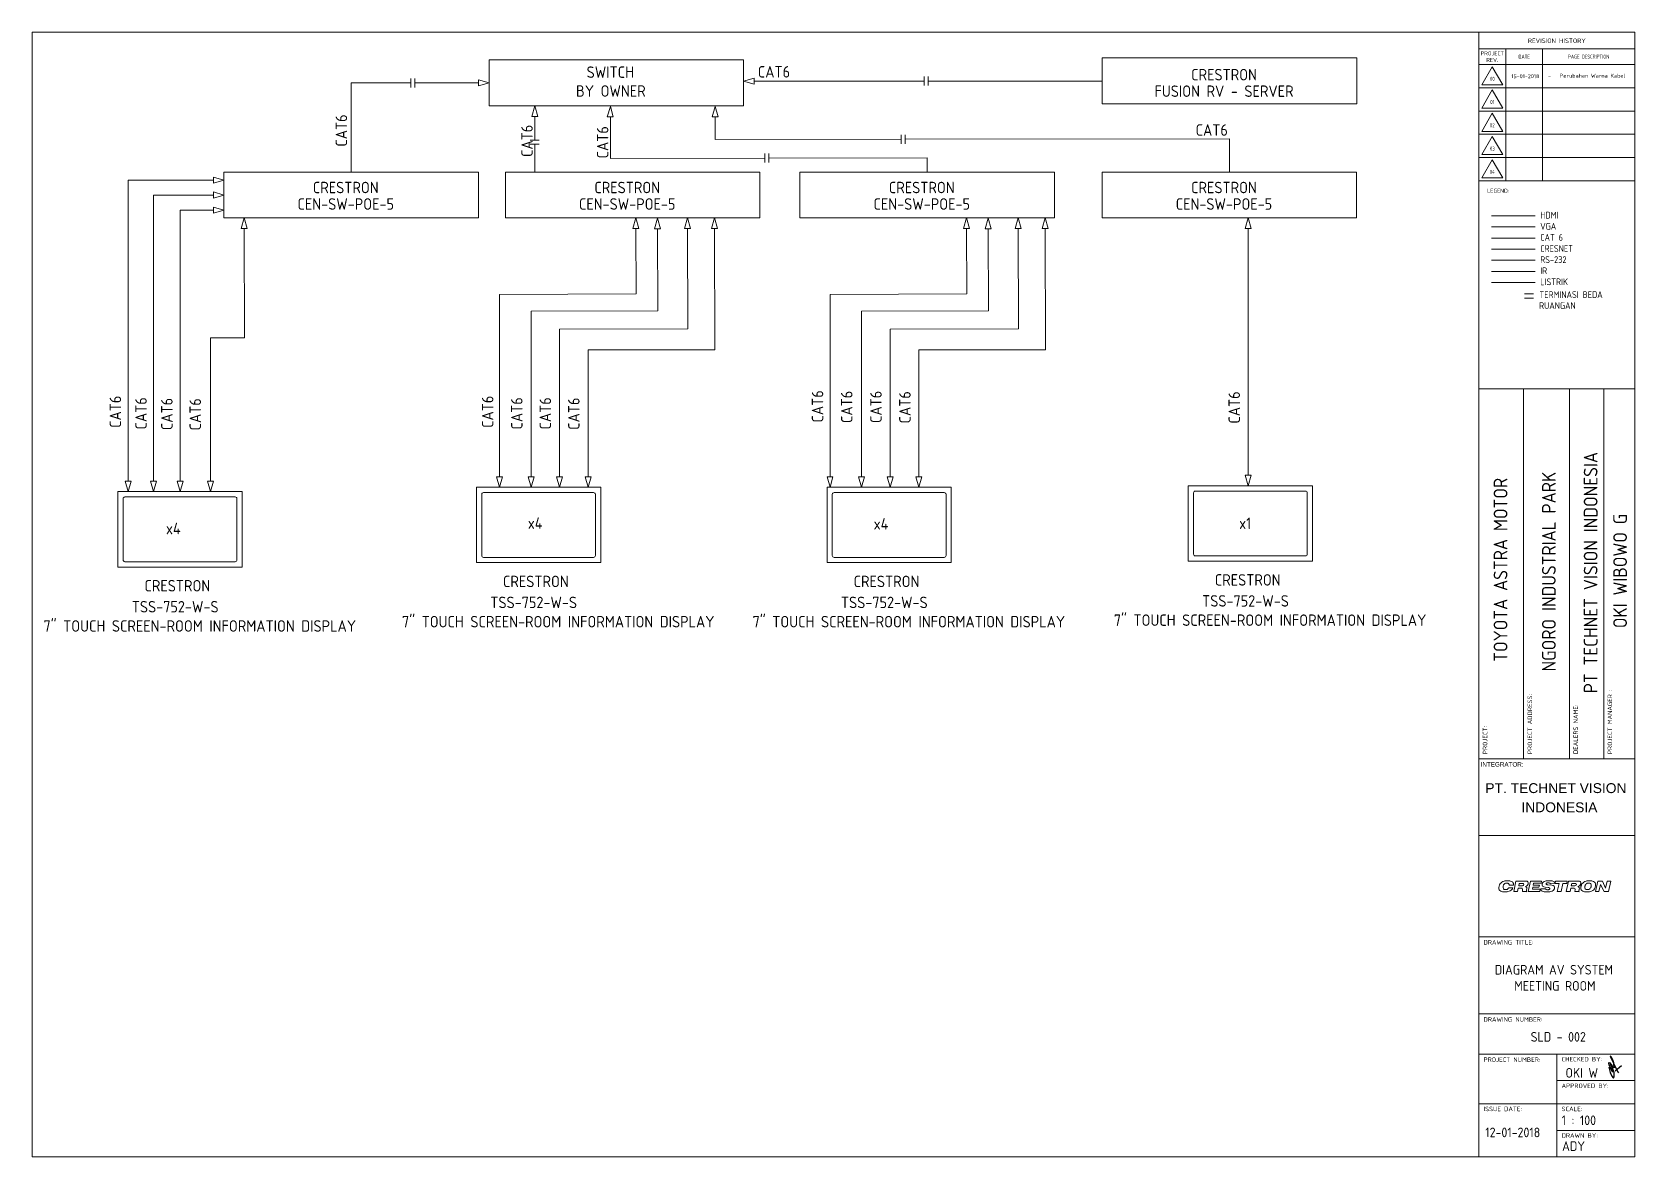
# Model space of a CAD drawing. Header units: millimetres. Extents: x 52029 to 181395, y -167683 to -9934.
# Drawn here: x 91108 to 126068, y -34467 to -9934 of the extents above; entities that cross this region are included whole.
import ezdxf
from ezdxf.enums import TextEntityAlignment as Align

# ---------------------------------------------------------------- set-up
doc = ezdxf.new("R2010")
doc.units = ezdxf.units.MM
doc.header["$LTSCALE"] = 3
doc.layers.add('FUR', color=8, linetype='Continuous', lineweight=5)
doc.layers.add('Koreksi', color=3, linetype='Continuous')
doc.styles.add('style1', font='isocp.shx', dxfattribs={"height": 1})
doc.styles.add('style2', font='ARIALUNI.TTF', dxfattribs={"height": 1})

msp = doc.modelspace()

# ---------------------------------------------------------------- linework, layer by layer
at = {"layer": 'FUR', "color": 7}
for p, q in [((122662, -9934), (122662, -34467)), ((122662, -34467), (122662, -9934)), ((122662, -10299), (126068, -10299)), ((123252, -13179), (123252, -10299)), ((124051, -13179), (124051, -10299)), ((122662, -10642), (126068, -10642)), ((122662, -11150), (126068, -11150)), ((122662, -11657), (126068, -11657)), ((122662, -12164), (126068, -12164)), ((122662, -12671), (126068, -12671)), ((122662, -13179), (126068, -13179)), ((122939, -14910), (123891, -14910)), ((122662, -17713), (126068, -17713)), ((123640, -25784), (123640, -17713)), ((124639, -25784), (124639, -17713)), ((125386, -25784), (125386, -17713)), ((122662, -25784), (126068, -25784)), ((122662, -27458), (126068, -27458)), ((122662, -29666), (126068, -29666)), ((122662, -31346), (126068, -31346)), ((122662, -32224), (126068, -32224)), ((124365, -34467), (124365, -32224)), ((124365, -32803), (126068, -32803)), ((122662, -33308), (126068, -33308)), ((124365, -33888), (126068, -33888))]:
    msp.add_line(p, q, dxfattribs=at)
at = {"layer": 'FUR', "color": 3}
for p, q in [((98068, -11044), (99371, -11044)), ((98068, -12987), (98068, -11044)), ((99458, -11044), (100848, -11044)), ((110565, -11004), (106857, -11004)), ((114448, -11004), (110652, -11004)), ((102073, -12289), (102073, -11773)), ((103722, -12689), (103722, -11785)), ((106006, -12277), (106006, -11785)), ((102073, -12987), (102073, -12377)), ((110064, -12273), (106006, -12277)), ((117222, -12266), (110152, -12273)), ((117222, -12987), (117222, -12266)), ((107088, -12683), (103721, -12689)), ((110631, -12677), (107176, -12683)), ((110631, -12987), (110631, -12677)), ((93207, -16601), (93206, -13166)), ((93206, -13166), (95064, -13166)), ((93758, -16601), (93758, -13488)), ((93758, -13488), (95064, -13488)), ((94336, -16601), (94336, -13821)), ((94336, -13821), (95064, -13821)), ((95737, -14217), (95745, -16601)), ((104278, -14217), (104283, -15644)), ((104749, -14223), (104755, -16012)), ((105405, -14217), (105413, -16403)), ((105994, -14217), (106002, -16865)), ((111489, -14217), (111494, -15644)), ((111960, -14223), (111966, -16012)), ((112616, -14217), (112623, -16403)), ((113204, -14217), (113212, -16865)), ((117631, -19600), (117631, -14217)), ((122939, -14426), (123891, -14426)), ((101302, -15654), (104283, -15644)), ((101302, -19633), (101302, -15654)), ((108512, -15654), (111494, -15644)), ((108512, -19633), (108512, -15654)), ((101991, -16022), (104755, -16012)), ((101991, -19633), (101991, -16022)), ((109201, -16022), (111966, -16012)), ((109201, -19633), (109201, -16022)), ((102610, -16410), (105413, -16403)), ((102610, -19633), (102610, -16410)), ((109821, -16410), (112623, -16403)), ((109821, -19633), (109821, -16410)), ((93207, -19728), (93207, -16601)), ((93758, -19728), (93758, -16601)), ((94336, -19728), (94336, -16601)), ((95002, -19728), (95002, -16601)), ((95002, -16601), (95745, -16601)), ((103236, -19633), (103236, -16865)), ((103236, -16865), (106002, -16865)), ((110447, -19633), (110447, -16865)), ((110447, -16865), (113212, -16865))]:
    msp.add_line(p, q, dxfattribs=at)
at = {"layer": 'FUR', "color": 5}
msp.add_line((122939, -13942), (123891, -13942), dxfattribs=at)
at = {"layer": 'FUR', "color": 40}
msp.add_line((122939, -14184), (123891, -14184), dxfattribs=at)
at = {"layer": 'FUR', "color": 4}
msp.add_line((122939, -14668), (123891, -14668), dxfattribs=at)
at = {"layer": 'FUR', "color": 16}
msp.add_line((122939, -15153), (123891, -15153), dxfattribs=at)
at = {"layer": 'FUR', "color": 1}
msp.add_line((122939, -15395), (123891, -15395), dxfattribs=at)
at = {"layer": 'FUR', "color": 7, "linetype": 'Continuous'}
for p, q in [((123312, -28598), (123408, -28598)), ((123421, -28540), (123325, -28540)), ((123424, -28680), (123473, -28450)), ((123473, -28450), (123653, -28450)), ((123522, -28607), (123507, -28680)), ((123583, -28607), (123522, -28607)), ((123545, -28500), (123533, -28555)), ((123533, -28555), (123596, -28555)), ((123603, -28500), (123545, -28500)), ((123692, -28565), (123678, -28570)), ((123678, -28570), (123691, -28577)), ((123787, -28450), (123738, -28680)), ((124032, -28450), (123787, -28450)), ((123831, -28630), (123840, -28586)), ((124002, -28630), (123831, -28630)), ((123840, -28586), (123972, -28586)), ((123850, -28539), (123859, -28498)), ((123983, -28539), (123850, -28539)), ((123859, -28498), (124022, -28498)), ((123972, -28586), (123983, -28539)), ((123991, -28680), (124002, -28630)), ((124016, -28627), (124017, -28625)), ((124017, -28634), (124016, -28627)), ((124017, -28625), (124017, -28619)), ((124017, -28619), (124121, -28619)), ((124022, -28498), (124032, -28450)), ((124177, -28591), (124109, -28582)), ((124171, -28531), (124254, -28543)), ((124323, -28505), (124225, -28509)), ((124318, -28482), (124326, -28497)), ((124323, -28500), (124323, -28505)), ((124413, -28500), (124323, -28500)), ((124326, -28497), (124336, -28450)), ((124336, -28450), (124593, -28450)), ((124375, -28680), (124413, -28500)), ((124495, -28500), (124456, -28680)), ((124583, -28500), (124495, -28500)), ((124618, -28450), (124569, -28680)), ((124593, -28450), (124583, -28500)), ((124798, -28450), (124618, -28450)), ((124652, -28680), (124668, -28607)), ((124668, -28607), (124729, -28607)), ((124679, -28555), (124691, -28500)), ((124741, -28555), (124679, -28555)), ((124691, -28500), (124748, -28500)), ((124823, -28570), (124838, -28565)), ((124837, -28577), (124823, -28570)), ((125256, -28450), (125207, -28680)), ((125358, -28450), (125256, -28450)), ((125283, -28680), (125316, -28526)), ((125316, -28526), (125394, -28680)), ((125428, -28603), (125358, -28450)), ((125461, -28450), (125428, -28603)), ((125539, -28450), (125461, -28450)), ((125490, -28680), (125539, -28450)), ((123507, -28680), (123424, -28680)), ((123738, -28680), (123991, -28680)), ((124456, -28680), (124375, -28680)), ((124569, -28680), (124652, -28680)), ((125207, -28680), (125283, -28680)), ((125394, -28680), (125490, -28680))]:
    msp.add_line(p, q, dxfattribs=at)
at = {"layer": 'FUR', "color": 7}
for points in [[(126068, -34467), (91108, -34467), (91108, -9934), (126068, -9934)], [(101077, -10543), (106628, -10543), (106628, -11544), (101077, -11544)], [(114448, -10499), (119999, -10499), (119999, -11501), (114448, -11501)], [(122957, -10690), (122728, -11085), (123185, -11085)], [(100848, -10978), (101077, -11044), (100848, -11109)], [(106857, -10939), (106628, -11004), (106857, -11069)], [(122957, -11197), (122728, -11592), (123185, -11592)], [(102138, -11773), (102073, -11544), (102008, -11773)], [(103786, -11785), (103721, -11556), (103655, -11785)], [(106071, -11785), (106006, -11556), (105941, -11785)], [(122957, -11704), (122728, -12100), (123185, -12100)], [(122957, -12212), (122728, -12607), (123185, -12607)], [(122957, -12719), (122728, -13114), (123185, -13114)], [(95064, -13231), (95292, -13166), (95064, -13101)], [(95292, -12987), (100844, -12987), (100844, -13988), (95292, -13988)], [(101431, -12987), (106983, -12987), (106983, -13988), (101431, -13988)], [(107855, -12987), (113406, -12987), (113406, -13988), (107855, -13988)], [(114446, -12987), (119998, -12987), (119998, -13988), (114446, -13988)], [(95064, -13553), (95292, -13488), (95064, -13422)], [(95064, -13886), (95292, -13821), (95064, -13756)], [(95802, -14217), (95737, -13988), (95672, -14217)], [(104343, -14217), (104278, -13988), (104213, -14217)], [(104814, -14223), (104749, -13995), (104684, -14223)], [(105470, -14217), (105405, -13988), (105340, -14217)], [(106059, -14217), (105994, -13988), (105929, -14217)], [(111554, -14217), (111489, -13988), (111424, -14217)], [(112025, -14223), (111960, -13995), (111895, -14223)], [(112681, -14217), (112616, -13988), (112550, -14217)], [(113269, -14217), (113204, -13988), (113139, -14217)], [(117696, -14217), (117631, -13988), (117566, -14217)], [(93141, -19728), (93207, -19956), (93272, -19728)], [(93692, -19728), (93758, -19956), (93823, -19728)], [(94271, -19728), (94336, -19956), (94401, -19728)], [(94937, -19728), (95002, -19956), (95067, -19728)], [(103511, -19862), (100800, -19862), (100800, -21506), (103511, -21506)], [(101237, -19633), (101302, -19862), (101367, -19633)], [(101926, -19633), (101991, -19862), (102056, -19633)], [(102545, -19633), (102610, -19862), (102676, -19633)], [(103171, -19633), (103236, -19862), (103301, -19633)], [(108447, -19633), (108512, -19862), (108577, -19633)], [(111158, -19862), (108447, -19862), (108447, -21506), (111158, -21506)], [(109136, -19633), (109201, -19862), (109267, -19633)], [(109756, -19633), (109821, -19862), (109886, -19633)], [(110382, -19633), (110447, -19862), (110512, -19633)], [(119036, -19829), (116325, -19829), (116325, -21473), (119036, -21473)], [(117566, -19600), (117631, -19829), (117696, -19600)], [(95691, -19956), (92981, -19956), (92981, -21601), (95691, -21601)]]:
    msp.add_lwpolyline(points, close=True, dxfattribs=at)
for points in [[(99371, -11142), (99371, -10945)], [(99458, -11142), (99458, -10945)], [(110565, -11102), (110565, -10905)], [(110652, -11102), (110652, -10905)], [(110064, -12371), (110064, -12174)], [(110152, -12371), (110152, -12174)], [(101974, -12289), (102172, -12289)], [(101974, -12377), (102172, -12377)], [(107088, -12782), (107088, -12584)], [(107176, -12782), (107176, -12584)], [(123659, -15646), (123856, -15646)], [(123659, -15734), (123856, -15734)]]:
    msp.add_lwpolyline(points, dxfattribs=at)
for points in [[(95538, -20072), (93134, -20072, 0.414214), (93096, -20110), (93096, -21447, 0.414214), (93134, -21486), (95538, -21486, 0.414214), (95576, -21447), (95576, -20110, 0.414214)], [(103357, -19977), (100954, -19977, 0.414214), (100915, -20015), (100915, -21353, 0.414214), (100954, -21391), (103357, -21391, 0.414214), (103395, -21353), (103395, -20015, 0.414214)], [(111004, -19977), (108601, -19977, 0.414214), (108562, -20015), (108562, -21353, 0.414214), (108601, -21391), (111004, -21391, 0.414214), (111043, -21353), (111043, -20015, 0.414214)], [(118882, -19944), (116479, -19944, 0.414214), (116441, -19982), (116441, -21320, 0.414214), (116479, -21358), (118882, -21358, 0.414214), (118921, -21320), (118921, -19982, 0.414214)]]:
    msp.add_lwpolyline(points, format="xyb", close=True, dxfattribs=at)
at = {"layer": 'FUR', "color": 7, "linetype": 'Continuous'}
for points, knots in [([(123408, -28598), (123402, -28612), (123385, -28638), (123345, -28667), (123304, -28680), (123266, -28686), (123232, -28687), (123199, -28686), (123160, -28679), (123121, -28662), (123101, -28625), (123099, -28593), (123103, -28566), (123109, -28546), (123113, -28535), (123114, -28533)], [0, 0, 0, 0, 0.100252, 0.202706, 0.318397, 0.384047, 0.455889, 0.536851, 0.605598, 0.714018, 0.808191, 0.861423, 0.922712, 0.987783, 1, 1, 1, 1]), ([(123114, -28533), (123117, -28527), (123129, -28504), (123162, -28471), (123208, -28452), (123251, -28445), (123287, -28443), (123321, -28445), (123357, -28451), (123394, -28464), (123421, -28499), (123422, -28527), (123421, -28540)], [0, 0, 0, 0, 0.056159, 0.192302, 0.342071, 0.428123, 0.523676, 0.609795, 0.683842, 0.801708, 0.897506, 1, 1, 1, 1]), ([(123193, -28564), (123189, -28582), (123189, -28613), (123219, -28635), (123244, -28638), (123268, -28635), (123293, -28625), (123306, -28609), (123312, -28598)], [0, 0, 0, 0, 0.288267, 0.414969, 0.571513, 0.684826, 0.789199, 1, 1, 1, 1]), ([(123325, -28540), (123325, -28528), (123319, -28507), (123296, -28495), (123272, -28493), (123245, -28497), (123210, -28516), (123197, -28545), (123193, -28564)], [0, 0, 0, 0, 0.188085, 0.281798, 0.394527, 0.550862, 0.693534, 1, 1, 1, 1]), ([(123618, -28638), (123619, -28629), (123615, -28608), (123593, -28607), (123583, -28607)], [0, 0, 0, 0, 0.468457, 1, 1, 1, 1]), ([(123596, -28555), (123607, -28555), (123629, -28556), (123643, -28537), (123645, -28528)], [0, 0, 0, 0, 0.544614, 1, 1, 1, 1]), ([(123645, -28528), (123647, -28520), (123637, -28496), (123614, -28500), (123603, -28500)], [0, 0, 0, 0, 0.442881, 1, 1, 1, 1]), ([(123613, -28680), (123612, -28676), (123614, -28661), (123617, -28647), (123618, -28638)], [0, 0, 0, 0, 0.333196, 1, 1, 1, 1]), ([(123653, -28450), (123668, -28450), (123693, -28451), (123727, -28458), (123741, -28477), (123743, -28494), (123741, -28510), (123735, -28527), (123721, -28549), (123704, -28561), (123692, -28565)], [0, 0, 0, 0, 0.230902, 0.368958, 0.481056, 0.544446, 0.619091, 0.716385, 0.811272, 1, 1, 1, 1]), ([(123691, -28577), (123698, -28580), (123714, -28593), (123709, -28612), (123707, -28622)], [0, 0, 0, 0, 0.440178, 1, 1, 1, 1]), ([(123707, -28622), (123705, -28635), (123701, -28655), (123701, -28677), (123704, -28682)], [0, 0, 0, 0, 0.68883, 1, 1, 1, 1]), ([(124136, -28688), (124119, -28688), (124077, -28687), (124021, -28662), (124017, -28634)], [0, 0, 0, 0, 0.378534, 1, 1, 1, 1]), ([(124109, -28582), (124089, -28580), (124047, -28573), (124039, -28532), (124042, -28517)], [0, 0, 0, 0, 0.579782, 1, 1, 1, 1]), ([(124042, -28517), (124044, -28505), (124054, -28482), (124087, -28458), (124124, -28448), (124160, -28444), (124190, -28444), (124217, -28444), (124246, -28446), (124275, -28451), (124303, -28463), (124315, -28475), (124318, -28482)], [0, 0, 0, 0, 0.113034, 0.228983, 0.375666, 0.466482, 0.570816, 0.652646, 0.724892, 0.842832, 0.930919, 1, 1, 1, 1]), ([(124121, -28619), (124122, -28626), (124137, -28639), (124160, -28640), (124181, -28639), (124196, -28636), (124207, -28629), (124213, -28619), (124213, -28612), (124212, -28609)], [0, 0, 0, 0, 0.186688, 0.440398, 0.590719, 0.719387, 0.827569, 0.930861, 1, 1, 1, 1]), ([(124177, -28486), (124167, -28486), (124153, -28487), (124138, -28496), (124132, -28506), (124133, -28518), (124148, -28529), (124161, -28530), (124171, -28531)], [0, 0, 0, 0, 0.286754, 0.40083, 0.504941, 0.615041, 0.722664, 1, 1, 1, 1]), ([(124254, -28543), (124272, -28546), (124301, -28552), (124317, -28584), (124315, -28606), (124308, -28626), (124293, -28650), (124260, -28673), (124204, -28686), (124161, -28688), (124136, -28688)], [0, 0, 0, 0, 0.179197, 0.245473, 0.321571, 0.387361, 0.450785, 0.587547, 0.764331, 1, 1, 1, 1]), ([(124225, -28509), (124223, -28496), (124200, -28486), (124183, -28486), (124177, -28486)], [0, 0, 0, 0, 0.676715, 1, 1, 1, 1]), ([(124212, -28609), (124212, -28608), (124210, -28604), (124200, -28594), (124186, -28592), (124177, -28591)], [0, 0, 0, 0, 0.072542, 0.33478, 1, 1, 1, 1]), ([(124729, -28607), (124739, -28607), (124760, -28608), (124765, -28629), (124764, -28638)], [0, 0, 0, 0, 0.531593, 1, 1, 1, 1]), ([(124791, -28528), (124789, -28537), (124774, -28556), (124753, -28555), (124741, -28555)], [0, 0, 0, 0, 0.455386, 1, 1, 1, 1]), ([(124748, -28500), (124759, -28500), (124782, -28496), (124793, -28520), (124791, -28528)], [0, 0, 0, 0, 0.557056, 1, 1, 1, 1]), ([(124764, -28638), (124763, -28647), (124760, -28661), (124758, -28676), (124758, -28680)], [0, 0, 0, 0, 0.666804, 1, 1, 1, 1]), ([(124838, -28565), (124850, -28561), (124867, -28549), (124881, -28527), (124887, -28510), (124889, -28494), (124887, -28477), (124873, -28458), (124839, -28451), (124814, -28450), (124798, -28450)], [0, 0, 0, 0, 0.188736, 0.283616, 0.380889, 0.455532, 0.518911, 0.630991, 0.769045, 1, 1, 1, 1]), ([(124853, -28622), (124855, -28612), (124860, -28593), (124844, -28580), (124837, -28577)], [0, 0, 0, 0, 0.559945, 1, 1, 1, 1]), ([(124850, -28682), (124847, -28677), (124846, -28655), (124851, -28635), (124853, -28622)], [0, 0, 0, 0, 0.311162, 1, 1, 1, 1]), ([(125206, -28564), (125204, -28574), (125199, -28592), (125182, -28626), (125148, -28660), (125101, -28678), (125058, -28686), (125022, -28687), (124986, -28686), (124948, -28679), (124908, -28662), (124888, -28625), (124887, -28593), (124889, -28574), (124892, -28563), (124892, -28561)], [0, 0, 0, 0, 0.064068, 0.124227, 0.241023, 0.369716, 0.443703, 0.52587, 0.605862, 0.67379, 0.780921, 0.873973, 0.926574, 0.987141, 1, 1, 1, 1]), ([(124892, -28561), (124894, -28553), (124899, -28537), (124915, -28505), (124949, -28471), (124996, -28452), (125039, -28445), (125075, -28443), (125111, -28445), (125149, -28452), (125189, -28469), (125209, -28506), (125210, -28538), (125208, -28555), (125206, -28564)], [0, 0, 0, 0, 0.052701, 0.114544, 0.234477, 0.366412, 0.442215, 0.526387, 0.60837, 0.677995, 0.787894, 0.883579, 0.937702, 1, 1, 1, 1]), ([(124977, -28564), (124976, -28570), (124974, -28580), (124974, -28598), (124981, -28619), (124999, -28632), (125016, -28636), (125031, -28637), (125047, -28636), (125065, -28632), (125086, -28620), (125101, -28601), (125109, -28583), (125112, -28572), (125113, -28567)], [0, 0, 0, 0, 0.072482, 0.136076, 0.243947, 0.348592, 0.409135, 0.47847, 0.547944, 0.612764, 0.734581, 0.859096, 0.926875, 1, 1, 1, 1]), ([(125113, -28567), (125115, -28557), (125117, -28538), (125109, -28512), (125091, -28499), (125074, -28495), (125059, -28494), (125044, -28495), (125025, -28499), (125004, -28511), (124989, -28530), (124981, -28549), (124978, -28559), (124977, -28564)], [0, 0, 0, 0, 0.135607, 0.243885, 0.348591, 0.409014, 0.478211, 0.547552, 0.612292, 0.734207, 0.859017, 0.926903, 1, 1, 1, 1]), ([(123704, -28682), (123697, -28681), (123675, -28681), (123645, -28680), (123621, -28680), (123613, -28680)], [0, 0, 0, 0, 0.230142, 0.729741, 1, 1, 1, 1]), ([(124758, -28680), (124763, -28680), (124793, -28681), (124824, -28679), (124850, -28682)], [0, 0, 0, 0, 0.131628, 1, 1, 1, 1])]:
    msp.add_open_spline(points, degree=3, knots=knots, dxfattribs=at)
at = {"layer": 'Koreksi', "color": 7}
for points in [[(125497, -32511), (125524, -32622), (125562, -32703), (125590, -32740), (125597, -32744), (125606, -32737), (125614, -32720), (125618, -32688), (125612, -32627), (125596, -32565), (125557, -32452), (125577, -32526), (125584, -32552), (125535, -32452), (125533, -32431), (125549, -32471), (125567, -32530), (125578, -32585), (125582, -32621), (125563, -32586), (125544, -32541), (125508, -32459), (125501, -32430), (125501, -32416), (125505, -32408), (125509, -32407), (125519, -32414), (125537, -32436), (125552, -32459), (125566, -32483), (125579, -32501), (125599, -32510), (125619, -32507), (125640, -32495), (125647, -32491), (125620, -32514), (125614, -32498), (125611, -32449), (125606, -32411), (125594, -32369), (125581, -32332), (125558, -32290), (125543, -32274), (125531, -32270), (125535, -32287), (125544, -32305), (125560, -32337), (125581, -32376), (125617, -32448), (125645, -32511), (125689, -32604), (125710, -32635)], [(125633, -32586), (125774, -32469)]]:
    msp.add_lwpolyline(points, dxfattribs=at)

# ---------------------------------------------------------------- texts
at = {"layer": 'FUR', "color": 7, "style": 'style1', "width": 0.8}
for s, height, p in [('DATE', 85.9, (123652, -10471)), ('PAGE DESCRIPTION', 85.87, (125060, -10471)), ('00', 85.9, (122957, -10953)), ('01', 85.9, (122957, -11460)), ('02', 85.9, (122957, -11967)), ('03', 85.9, (122957, -12475)), ('04', 85.9, (122957, -12982))]:
    msp.add_text(s, height=height, dxfattribs=at).set_placement(p, align=Align.MIDDLE_CENTER)
at = {"layer": 'FUR', "color": 7, "style": 'style1'}
for s, p in [('SWITCH ', (103792, -10933)), ('CAT6', (107290, -10926)), ('CRESTRON', (117106, -10988)), ('FUSION RV - SERVER', (117106, -11348)), ('CAT6', (116838, -12195)), ('CRESTRON', (97950, -13449)), ('CRESTRON', (104089, -13449)), ('CRESTRON', (110513, -13449)), ('CRESTRON', (117104, -13449)), ('CEN-SW-POE-5', (97950, -13809)), ('CEN-SW-POE-5', (104089, -13809)), ('CEN-SW-POE-5', (110513, -13809)), ('CEN-SW-POE-5', (117104, -13809))]:
    msp.add_text(s, height=250, dxfattribs=at).set_placement(p, align=Align.CENTER)
for s, height, p in [('BY OWNER', 250, (102972, -11344)), ('HDMI', 146.7, (124002, -14001)), ('VGA', 146.7, (124002, -14243)), ('CAT 6', 146.7, (124002, -14486)), ('CRESNET', 146.7, (124002, -14728)), ('RS-232', 146.7, (124002, -14970)), ('IR', 146.7, (124002, -15212)), ('LISTRIK', 146.7, (124002, -15454)), ('TERMINASI BEDA ', 146.67, (123985, -15733)), ('RUANGAN', 146.7, (123978, -15972)), ('x4', 250, (101920, -20769)), ('x4', 250, (109464, -20784)), ('x1', 250, (117435, -20771)), ('x4', 250, (94029, -20886)), ('CRESTRON', 250, (93560, -22134)), ('CRESTRON', 250, (101379, -22040)), ('CRESTRON', 250, (109027, -22040)), ('CRESTRON', 250, (116905, -22007)), ('TSS-752-W-S', 250, (93284, -22592)), ('TSS-752-W-S', 250, (101103, -22498)), ('TSS-752-W-S', 250, (108750, -22498)), ('TSS-752-W-S', 250, (116628, -22465)), ('7" TOUCH SCREEN-ROOM INFORMATION DISPLAY', 250, (91358, -23012)), ('7" TOUCH SCREEN-ROOM INFORMATION DISPLAY', 250, (99177, -22918)), ('7" TOUCH SCREEN-ROOM INFORMATION DISPLAY', 250, (106824, -22918)), ('7" TOUCH SCREEN-ROOM INFORMATION DISPLAY', 250, (114702, -22885)), ('DIAGRAM AV SYSTEM', 210, (123011, -30489)), ('MEETING ROOM', 210, (123436, -30841)), ('SLD - 002', 210, (123794, -31953)), ('OKI W', 210, (124554, -32738)), ('12-01-2018', 210, (122804, -34037)), ('1 : 100', 210, (124471, -33772)), ('ADY', 210, (124479, -34335))]:
    msp.add_text(s, height=height, dxfattribs=at).set_placement(p)
for s, height, p in [('CAT6', 250, (97980, -12082)), ('CAT6', 250, (102028, -12307)), ('CAT6', 250, (103678, -12338)), ('CAT6', 250, (108365, -18098)), ('CAT6', 250, (109003, -18109)), ('CAT6', 250, (109639, -18109)), ('CAT6', 250, (110271, -18118)), ('CAT6', 250, (117454, -18122)), ('CAT6', 250, (93051, -18216)), ('CAT6', 250, (93610, -18250)), ('CAT6', 250, (94174, -18264)), ('CAT6', 250, (94793, -18271)), ('CAT6', 250, (101169, -18216)), ('CAT6', 250, (101806, -18251)), ('CAT6', 250, (102428, -18251)), ('CAT6', 250, (103050, -18258)), ('PT TECHNET VISION INDONESIA', 300, (125252, -21723)), ('NGORO INDUSTRIAL PARK', 300, (124341, -21702)), ('TOYOTA ASTRA MOTOR', 300, (123287, -21662)), ('OKI WIBOWO G', 300, (125894, -21687))]:
    msp.add_text(s, height=height, rotation=90, dxfattribs=at).set_placement(p, align=Align.CENTER)
at = {"layer": 'FUR', "color": 7, "linetype": 'Continuous', "style": 'style2'}
for s, height, p in [('INTEGRATOR:', 97.99, (122704, -25954)), ('PT. TECHNET VISION', 215.57, (122805, -26531)), ('INDONESIA', 215.6, (123592, -26950))]:
    msp.add_text(s, height=height, dxfattribs=at).set_placement(p)
at = {"layer": 'FUR', "color": 7, "style": 'style1'}
for s, insert, char_height, width, attachment_point in [('REVISION HISTORY', (124365, -10123), 98.13, 1952.13, 5), ('PROJECT REV.', (122957, -10471), 85.87, 476.39, 5), ('15-01-2018', (123372, -10854), 85.9, 1647.26, 1), ('\\pi-257.59642,l343.46189,t343.46189;-^IPerubahan Warna Kabel', (124084, -10843), 85.87, 1647.26, 1), ('LEGEND:', (122843, -13352), 85.9, 1647.26, 1), ('DRAWING TITLE:', (122765, -29737), 98.13, 1647.26, 1), ('DRAWING NUMBER:', (122765, -31418), 98.13, 1647.26, 1), ('PROJECT NUMBER:', (122765, -32296), 98.13, 1647.26, 1), ('CHECKED BY:', (124468, -32286), 98.13, 1647.26, 1), ('APPROVED BY:', (124468, -32866), 98.13, 1647.26, 1), ('ISSUE DATE:', (122765, -33371), 98.13, 1647.26, 1), ('SCALE:', (124468, -33371), 98.1, 1647.26, 1), ('DRAWN BY:', (124468, -33950), 98.1, 1647.26, 1)]:
    msp.add_mtext(s, dxfattribs=dict(at, insert=insert, char_height=char_height, width=width, attachment_point=attachment_point))
at = {"layer": 'FUR', "color": 7, "width": 1647.26, "attachment_point": 1, "rotation": 90, "style": 'style1'}
for s, insert, char_height in [('PROJECT ADDRESS:', (123727, -25682), 98.13), ('DEALERS NAME:', (124726, -25682), 98.13), ('PROJECT MANAGER :', (125473, -25682), 98.13), ('PROJECT:', (122749, -25682), 98.1)]:
    msp.add_mtext(s, dxfattribs=dict(at, insert=insert, char_height=char_height))

doc.saveas('drawing.dxf')
